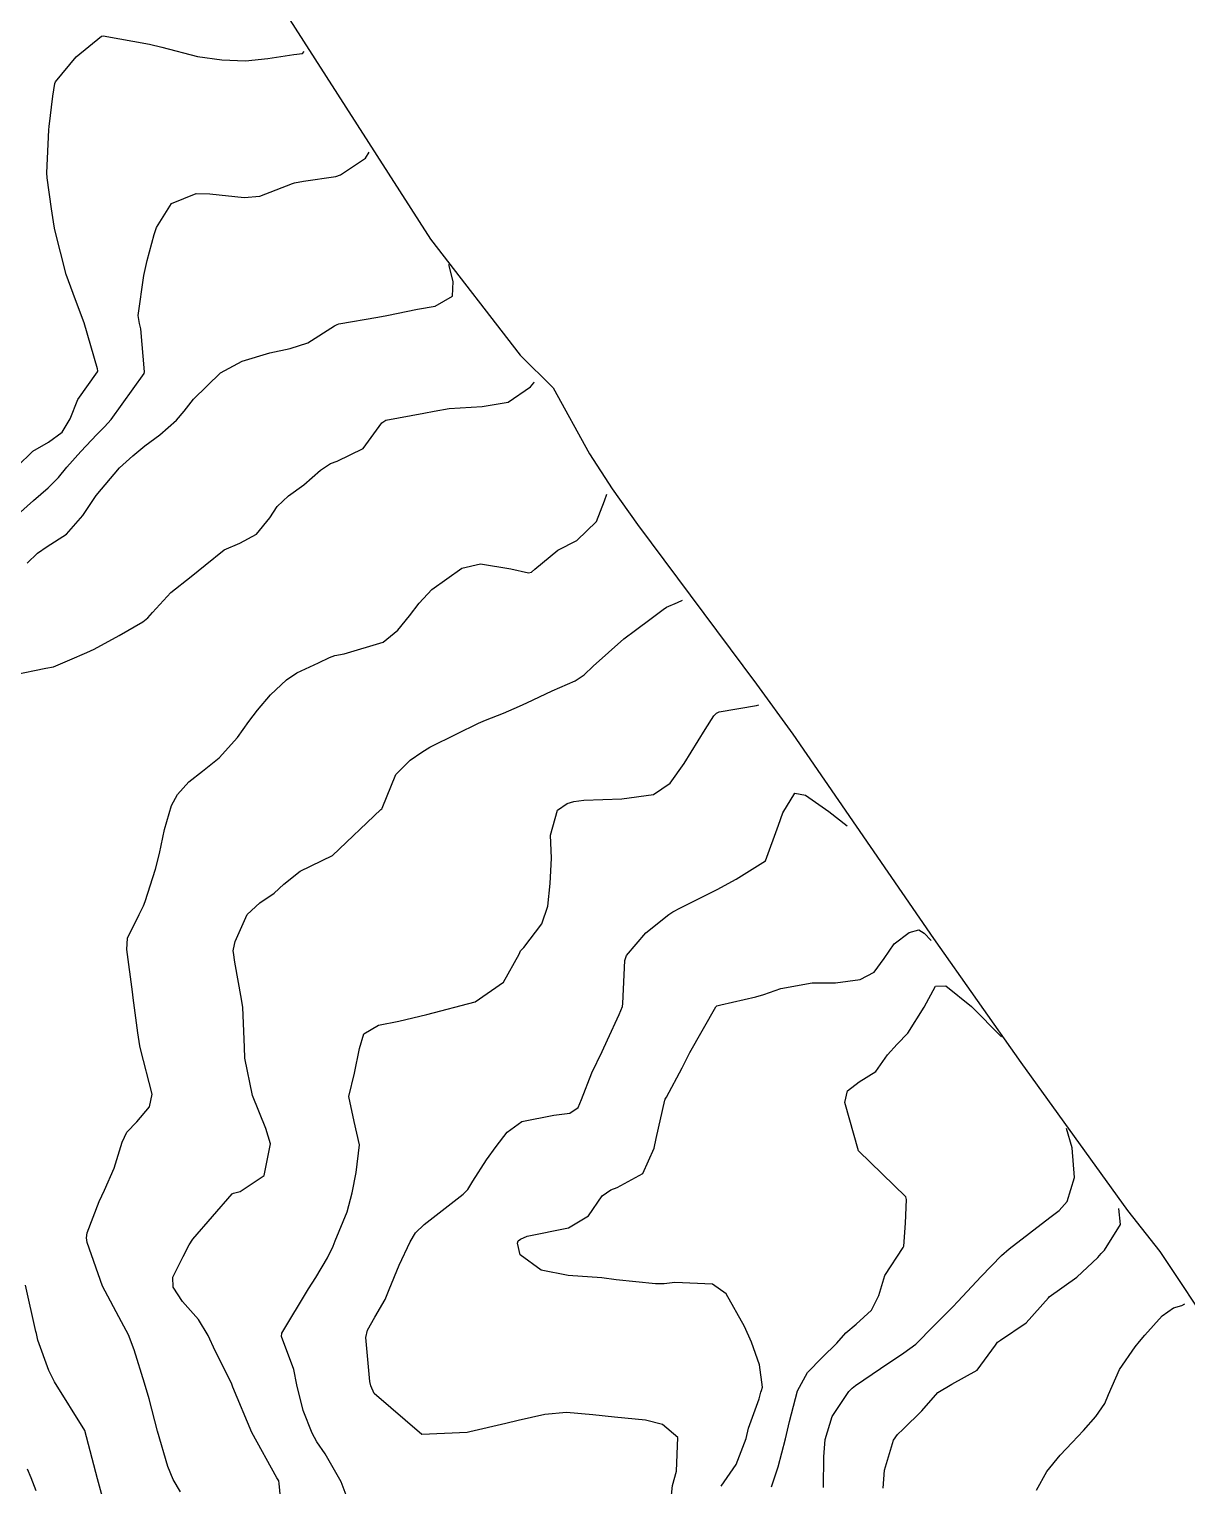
# Model space of a CAD drawing. Header units: metres. Extents: x 307586 to 320046, y 7427249 to 7434250.
# Drawn here: x 317974.7 to 318022.8, y 7431554.3 to 7431614.8 of the extents above; entities that cross this region are included whole.
import ezdxf

# ---------------------------------------------------------------- set-up
doc = ezdxf.new("R2010")
doc.units = ezdxf.units.M
doc.header["$MEASUREMENT"] = 0
for name, color, linetype in [('Area', 45, 'Continuous'), ('Curvas de Nivel 1m', 11, 'Continuous'), ('Curvas de Nivel 5m', 15, 'Continuous')]:
    doc.layers.add(name, color=color, linetype=linetype)

msp = doc.modelspace()

# ---------------------------------------------------------------- linework, layer by layer
at = {"layer": 'Area'}
msp.add_polyline3d([(317985.318, 7431615.539, 780.898), (317991.409, 7431606.04, 785.618), (317995.135, 7431601.226, 780.147), (317996.509, 7431599.868, 790.709), (317998.024, 7431597.125, 783.769), (317998.956, 7431595.671, 778.019), (318000.012, 7431594.192, 786.908), (318004.957, 7431587.56, 769.988), (318006.466, 7431585.478, 770.498), (318012.311, 7431576.992, 781.268), (318015.94, 7431571.845, 776.778), (318020.379, 7431565.693, 802.858), (318021.728, 7431563.983, 805.958), (318024.066, 7431560.465, 806.179)], dxfattribs=at)
at = {"layer": 'Curvas de Nivel 1m', "flags": 128}
for points, elevation in [([(317974.244, 7431594.593), (317974.91, 7431595.185), (317975.514, 7431595.714), (317975.947, 7431596.147), (317976.295, 7431596.572), (317976.874, 7431597.225), (317977.543, 7431597.925), (317977.865, 7431598.239), (317978.136, 7431598.551), (317979.505, 7431600.464), (317979.526, 7431600.531), (317979.368, 7431602.311), (317979.321, 7431602.534), (317979.262, 7431602.871), (317979.495, 7431604.532), (317979.629, 7431605.151), (317979.927, 7431606.24), (317980.024, 7431606.526), (317980.652, 7431607.526), (317981.664, 7431607.937), (317982.237, 7431607.928), (317983.662, 7431607.778), (317984.316, 7431607.821), (317985.671, 7431608.347), (317985.753, 7431608.378), (317986.125, 7431608.455), (317987.47, 7431608.647), (317987.676, 7431608.716), (317988.704, 7431609.403), (317988.863, 7431609.66)], 761), ([(317974.648, 7431592.588), (317975.071, 7431592.993), (317975.483, 7431593.271), (317976.275, 7431593.789), (317976.959, 7431594.565), (317977.179, 7431594.89), (317977.511, 7431595.398), (317978.48, 7431596.546), (317979.033, 7431597.035), (317979.537, 7431597.453), (317980.159, 7431597.908), (317980.855, 7431598.517), (317981.172, 7431598.899), (317981.562, 7431599.4), (317982.686, 7431600.493), (317983.578, 7431600.973), (317984.732, 7431601.318), (317985.583, 7431601.501), (317986.308, 7431601.73), (317987.416, 7431602.442), (317987.532, 7431602.502), (317987.594, 7431602.52), (317989.216, 7431602.799), (317989.6, 7431602.873), (317990.876, 7431603.126), (317991.606, 7431603.257), (317992.323, 7431603.672), (317992.352, 7431604.285), (317992.173, 7431604.99)], 762), ([(317974.078, 7431587.938), (317975.427, 7431588.216), (317975.736, 7431588.27), (317976.414, 7431588.57), (317977.127, 7431588.872), (317977.437, 7431589.009), (317978.477, 7431589.579), (317979.449, 7431590.138), (317979.667, 7431590.312), (317979.851, 7431590.526), (317980.611, 7431591.369), (317981.468, 7431592.026), (317982.048, 7431592.501), (317982.838, 7431593.134), (317983.487, 7431593.41), (317984.176, 7431593.79), (317984.728, 7431594.468), (317985.032, 7431594.94), (317985.512, 7431595.38), (317986.142, 7431595.829), (317986.832, 7431596.447), (317987.248, 7431596.722), (317987.529, 7431596.824), (317988.613, 7431597.347), (317989.39, 7431598.412), (317989.554, 7431598.526), (317991.135, 7431598.816), (317991.558, 7431598.899), (317992.192, 7431599.013), (317993.56, 7431599.087), (317994.641, 7431599.27), (317995.569, 7431599.903), (317995.702, 7431600.075), (317995.723, 7431600.11)], 763), ([(317981.015, 7431554.011), (317980.717, 7431554.513), (317980.491, 7431555.053), (317980.066, 7431556.52), (317979.712, 7431557.875), (317979.525, 7431558.525), (317979.087, 7431559.911), (317978.856, 7431560.532), (317978.564, 7431561.07), (317977.784, 7431562.543), (317977.14, 7431564.36), (317977.116, 7431564.55), (317977.145, 7431564.771), (317977.636, 7431566.067), (317977.865, 7431566.543), (317978.26, 7431567.456), (317978.592, 7431568.536), (317978.791, 7431568.94), (317979.201, 7431569.381), (317979.729, 7431570.003), (317979.846, 7431570.524), (317979.356, 7431572.405), (317979.324, 7431572.529), (317979.241, 7431573.066), (317979.056, 7431574.532), (317979.025, 7431574.772), (317978.785, 7431576.535), (317978.818, 7431577.006), (317979.305, 7431577.981), (317979.485, 7431578.353), (317979.545, 7431578.528), (317979.98, 7431579.87), (317980.151, 7431580.522), (317980.35, 7431581.513), (317980.649, 7431582.517), (317980.898, 7431582.976), (317981.368, 7431583.505), (317981.928, 7431583.948), (317982.632, 7431584.491), (317983.392, 7431585.346), (317983.863, 7431586.011), (317984.225, 7431586.472), (317984.764, 7431587.115), (317985.422, 7431587.741), (317985.861, 7431588.022), (317986.757, 7431588.447), (317987.212, 7431588.666), (317987.436, 7431588.751), (317987.822, 7431588.819), (317989.442, 7431589.296), (317990.047, 7431589.804), (317990.531, 7431590.399), (317990.936, 7431590.918), (317991.464, 7431591.489), (317992.716, 7431592.371), (317993.485, 7431592.561), (317994.75, 7431592.347), (317995.481, 7431592.181), (317995.61, 7431592.209), (317995.753, 7431592.337), (317996.703, 7431593.116), (317997.495, 7431593.53), (317998.304, 7431594.308), (317998.642, 7431595.172), (317998.743, 7431595.45)], 764), ([(317988.116, 7431553.309), (317987.702, 7431554.423), (317987.034, 7431555.581), (317986.69, 7431556.085), (317986.492, 7431556.438), (317986.122, 7431557.379), (317985.854, 7431558.448), (317985.723, 7431559.094), (317985.219, 7431560.458), (317985.227, 7431560.591), (317986.344, 7431562.442), (317986.644, 7431562.913), (317987.132, 7431563.726), (317987.359, 7431564.208), (317987.451, 7431564.427), (317987.94, 7431565.637), (317988.155, 7431566.42), (317988.319, 7431567.276), (317988.462, 7431568.417), (317988.231, 7431569.391), (317988.017, 7431570.422), (317988.248, 7431571.395), (317988.462, 7431572.418), (317988.633, 7431573.026), (317989.248, 7431573.395), (317990.093, 7431573.563), (317991.257, 7431573.832), (317993.263, 7431574.36), (317994.443, 7431575.177), (317995.09, 7431576.342), (317995.154, 7431576.473), (317995.287, 7431576.62), (317996.032, 7431577.599), (317996.282, 7431578.33), (317996.378, 7431579.273), (317996.437, 7431580.329), (317996.395, 7431581.281), (317996.688, 7431582.327), (317997.096, 7431582.592), (317997.367, 7431582.679), (317997.788, 7431582.735), (317999.368, 7431582.792), (318000.675, 7431582.972), (318001.375, 7431583.439), (318001.955, 7431584.261), (318002.824, 7431585.676), (318003.18, 7431586.243), (318003.294, 7431586.353), (318003.405, 7431586.402), (318004.965, 7431586.669), (318005.053, 7431586.7)], 766), ([(318001.281, 7431552.541), (318001.473, 7431554.263), (318001.629, 7431554.861), (318001.69, 7431556.26), (318001.051, 7431556.807), (318000.344, 7431556.987), (317999.055, 7431557.102), (317998.15, 7431557.205), (317997.058, 7431557.296), (317996.162, 7431557.217), (317995.052, 7431556.966), (317994.547, 7431556.849), (317993.045, 7431556.492), (317992.935, 7431556.471), (317991.043, 7431556.39), (317989.068, 7431558.089), (317988.926, 7431558.411), (317988.894, 7431558.592), (317988.723, 7431560.414), (317988.786, 7431560.723), (317989.101, 7431561.263), (317989.525, 7431561.99), (317989.695, 7431562.404), (317990.112, 7431563.421), (317990.566, 7431564.396), (317990.781, 7431564.759), (317991.15, 7431565.115), (317992.77, 7431566.366), (317992.959, 7431566.57), (317993.171, 7431566.912), (317993.737, 7431567.802), (317994.134, 7431568.351), (317994.599, 7431568.946), (317995.203, 7431569.392), (317996.54, 7431569.654), (317997.207, 7431569.738), (317997.542, 7431569.974), (317997.689, 7431570.305), (317998.118, 7431571.412), (317998.539, 7431572.297), (317998.762, 7431572.78), (317999.258, 7431573.834), (317999.387, 7431574.163), (317999.41, 7431574.289), (317999.49, 7431576.079), (317999.555, 7431576.287), (318000.355, 7431577.222), (318001.309, 7431577.992), (318001.485, 7431578.093), (318001.807, 7431578.263), (318003.321, 7431579.027), (318004.107, 7431579.45), (318005.333, 7431580.22), (318005.877, 7431581.693), (318006.054, 7431582.213), (318006.55, 7431583.029), (318006.997, 7431582.951), (318007.972, 7431582.265), (318008.733, 7431581.67)], 767), ([(318003.484, 7431554.235), (318004.115, 7431555.146), (318004.536, 7431556.225), (318004.629, 7431556.644), (318005.068, 7431557.865), (318005.142, 7431558.149), (318005.168, 7431558.219), (318005.213, 7431558.357), (318005.083, 7431559.275), (318004.75, 7431560.223), (318004.454, 7431560.875), (318003.693, 7431562.234), (318003.127, 7431562.634), (318001.559, 7431562.695), (318001.127, 7431562.651), (318000.76, 7431562.64), (317999.128, 7431562.807), (317998.528, 7431562.897), (317997.13, 7431562.991), (317996.013, 7431563.208), (317995.138, 7431563.844), (317995.019, 7431564.341), (317995.057, 7431564.427), (317995.144, 7431564.497), (317995.43, 7431564.62), (317997.15, 7431564.972), (317997.983, 7431565.474), (317998.548, 7431566.296), (317998.905, 7431566.555), (317999.168, 7431566.645), (318000.232, 7431567.224), (318000.711, 7431568.275), (318000.783, 7431568.688), (318001.156, 7431570.271), (318001.169, 7431570.315), (318001.215, 7431570.406), (318001.874, 7431571.62), (318002.193, 7431572.256), (318003.262, 7431574.157), (318003.306, 7431574.196), (318003.477, 7431574.238), (318004.927, 7431574.562), (318005.267, 7431574.665), (318005.968, 7431574.911), (318007.272, 7431575.153), (318008.236, 7431575.144), (318009.274, 7431575.291), (318009.847, 7431575.595), (318010.269, 7431576.16), (318010.678, 7431576.771), (318011.299, 7431577.24), (318011.699, 7431577.352), (318011.922, 7431577.212), (318012.223, 7431576.91)], 768), ([(318005.576, 7431554.212), (318005.862, 7431555.038), (318006.159, 7431556.203), (318006.328, 7431556.927), (318006.666, 7431558.196), (318007.081, 7431558.959), (318007.687, 7431559.584), (318008.294, 7431560.178), (318008.666, 7431560.607), (318009.105, 7431560.975), (318009.732, 7431561.546), (318010.05, 7431562.161), (318010.298, 7431562.992), (318011.058, 7431564.151), (318011.086, 7431564.208), (318011.153, 7431565.167), (318011.193, 7431566.15), (318011.165, 7431566.263), (318009.193, 7431568.17), (318008.634, 7431570.176), (318008.737, 7431570.658), (318009.226, 7431571.034), (318009.925, 7431571.471), (318010.405, 7431572.158), (318010.806, 7431572.596), (318011.252, 7431573.056), (318011.93, 7431574.14), (318012.4, 7431575.005), (318012.822, 7431575.03), (318013.899, 7431574.168), (318015.143, 7431572.91)], 769), ([(318010.218, 7431554.158), (318010.282, 7431554.906), (318010.65, 7431556.154), (318010.813, 7431556.386), (318011.05, 7431556.615), (318011.828, 7431557.372), (318012.501, 7431558.129), (318013.076, 7431558.476), (318014.13, 7431559.062), (318014.898, 7431560.102), (318014.979, 7431560.216), (318015.096, 7431560.306), (318016.165, 7431561.026), (318017.094, 7431562.07), (318017.123, 7431562.099), (318018.269, 7431562.922), (318019.14, 7431563.734), (318019.289, 7431563.901), (318019.422, 7431564.047), (318020.084, 7431565.11), (318020.013, 7431565.77)], 771), ([(317977.775, 7431553.779), (317977.569, 7431554.545), (317977.043, 7431556.55), (317975.784, 7431558.569), (317975.544, 7431559.04), (317975.09, 7431560.311), (317975.03, 7431560.581), (317975.011, 7431560.664), (317974.579, 7431562.585)], 763), ([(318016.598, 7431554.076), (318017.031, 7431554.854), (318017.573, 7431555.529), (318018.082, 7431556.06), (318018.555, 7431556.55), (318019.059, 7431557.132), (318019.434, 7431557.68), (318019.595, 7431558.045), (318020.041, 7431559.082), (318020.703, 7431560.034), (318020.881, 7431560.247), (318021.1, 7431560.52), (318021.819, 7431561.313), (318022.293, 7431561.652), (318022.631, 7431561.739), (318022.763, 7431561.81)], 772), ([(317975.015, 7431554.048), (317974.81, 7431554.582), (317974.661, 7431554.949)], 762)]:
    msp.add_lwpolyline(points, dxfattribs=dict(at, elevation=elevation))
at = {"layer": 'Curvas de Nivel 5m', "flags": 128}
for points, elevation in [([(317974.237, 7431596.593), (317974.889, 7431597.23), (317975.538, 7431597.602), (317976.097, 7431598.022), (317976.438, 7431598.571), (317976.755, 7431599.374), (317977.573, 7431600.535), (317977.589, 7431600.56), (317977.59, 7431600.577), (317977.574, 7431600.651), (317977.01, 7431602.566), (317976.653, 7431603.524), (317976.271, 7431604.574), (317975.792, 7431606.428), (317975.763, 7431606.579), (317975.654, 7431607.294), (317975.477, 7431608.582), (317975.467, 7431608.79), (317975.546, 7431610.581), (317975.555, 7431610.721), (317975.707, 7431611.976), (317975.791, 7431612.5), (317975.822, 7431612.579), (317976.688, 7431613.61), (317977.742, 7431614.468), (317977.81, 7431614.49), (317979.737, 7431614.139), (317980.25, 7431614.01), (317981.73, 7431613.632), (317982.739, 7431613.484), (317983.727, 7431613.45), (317984.653, 7431613.547), (317985.732, 7431613.712), (317986.085, 7431613.755), (317986.153, 7431613.83)], 760), ([(317985.303, 7431552.455), (317985.123, 7431554.357), (317985.1, 7431554.459), (317985.074, 7431554.51), (317985.024, 7431554.589), (317983.981, 7431556.471), (317983.199, 7431558.35), (317983.151, 7431558.479), (317983.075, 7431558.654), (317982.461, 7431559.863), (317982.175, 7431560.494), (317981.77, 7431561.17), (317981.107, 7431561.911), (317980.715, 7431562.514), (317980.706, 7431562.927), (317981.132, 7431563.788), (317981.377, 7431564.269), (317981.526, 7431564.504), (317983.162, 7431566.378), (317983.224, 7431566.418), (317983.504, 7431566.477), (317984.493, 7431567.147), (317984.756, 7431568.464), (317984.563, 7431569.102), (317984.008, 7431570.472), (317983.687, 7431572.017), (317983.674, 7431572.476), (317983.604, 7431574.13), (317983.556, 7431574.477), (317983.278, 7431576.014), (317983.217, 7431576.416), (317983.214, 7431576.481), (317983.218, 7431576.547), (317983.289, 7431576.86), (317983.787, 7431577.994), (317984.32, 7431578.47), (317984.914, 7431578.867), (317985.321, 7431579.243), (317985.996, 7431579.784), (317987.333, 7431580.44), (317989.352, 7431582.344), (317989.384, 7431582.378), (317989.399, 7431582.41), (317989.971, 7431583.807), (317990.56, 7431584.398), (317991.054, 7431584.726), (317991.388, 7431584.94), (317992.508, 7431585.487), (317993.399, 7431585.937), (317993.691, 7431586.066), (317994.439, 7431586.35), (317995.113, 7431586.637), (317995.41, 7431586.781), (317996.468, 7431587.279), (317997.424, 7431587.7), (317997.799, 7431587.943), (317998.168, 7431588.309), (317999.444, 7431589.433), (317999.936, 7431589.797), (318000.582, 7431590.279), (318001.073, 7431590.66), (318001.219, 7431590.752), (318001.677, 7431590.943), (318001.883, 7431591.04)], 765), ([(318007.738, 7431554.183), (318007.762, 7431555.456), (318007.815, 7431556.182), (318008.104, 7431557.133), (318008.795, 7431558.173), (318008.937, 7431558.309), (318009.075, 7431558.418), (318010.107, 7431559.135), (318011.089, 7431559.775), (318011.576, 7431560.143), (318012.336, 7431560.9), (318013.117, 7431561.696), (318013.326, 7431561.912), (318013.52, 7431562.116), (318014.29, 7431562.95), (318015.14, 7431563.819), (318015.458, 7431564.095), (318017.156, 7431565.4), (318017.535, 7431565.691), (318017.87, 7431566.063), (318018.174, 7431567.064), (318018.074, 7431568.295), (318017.843, 7431569.1)], 770)]:
    msp.add_lwpolyline(points, dxfattribs=dict(at, elevation=elevation))

doc.saveas('drawing.dxf')
